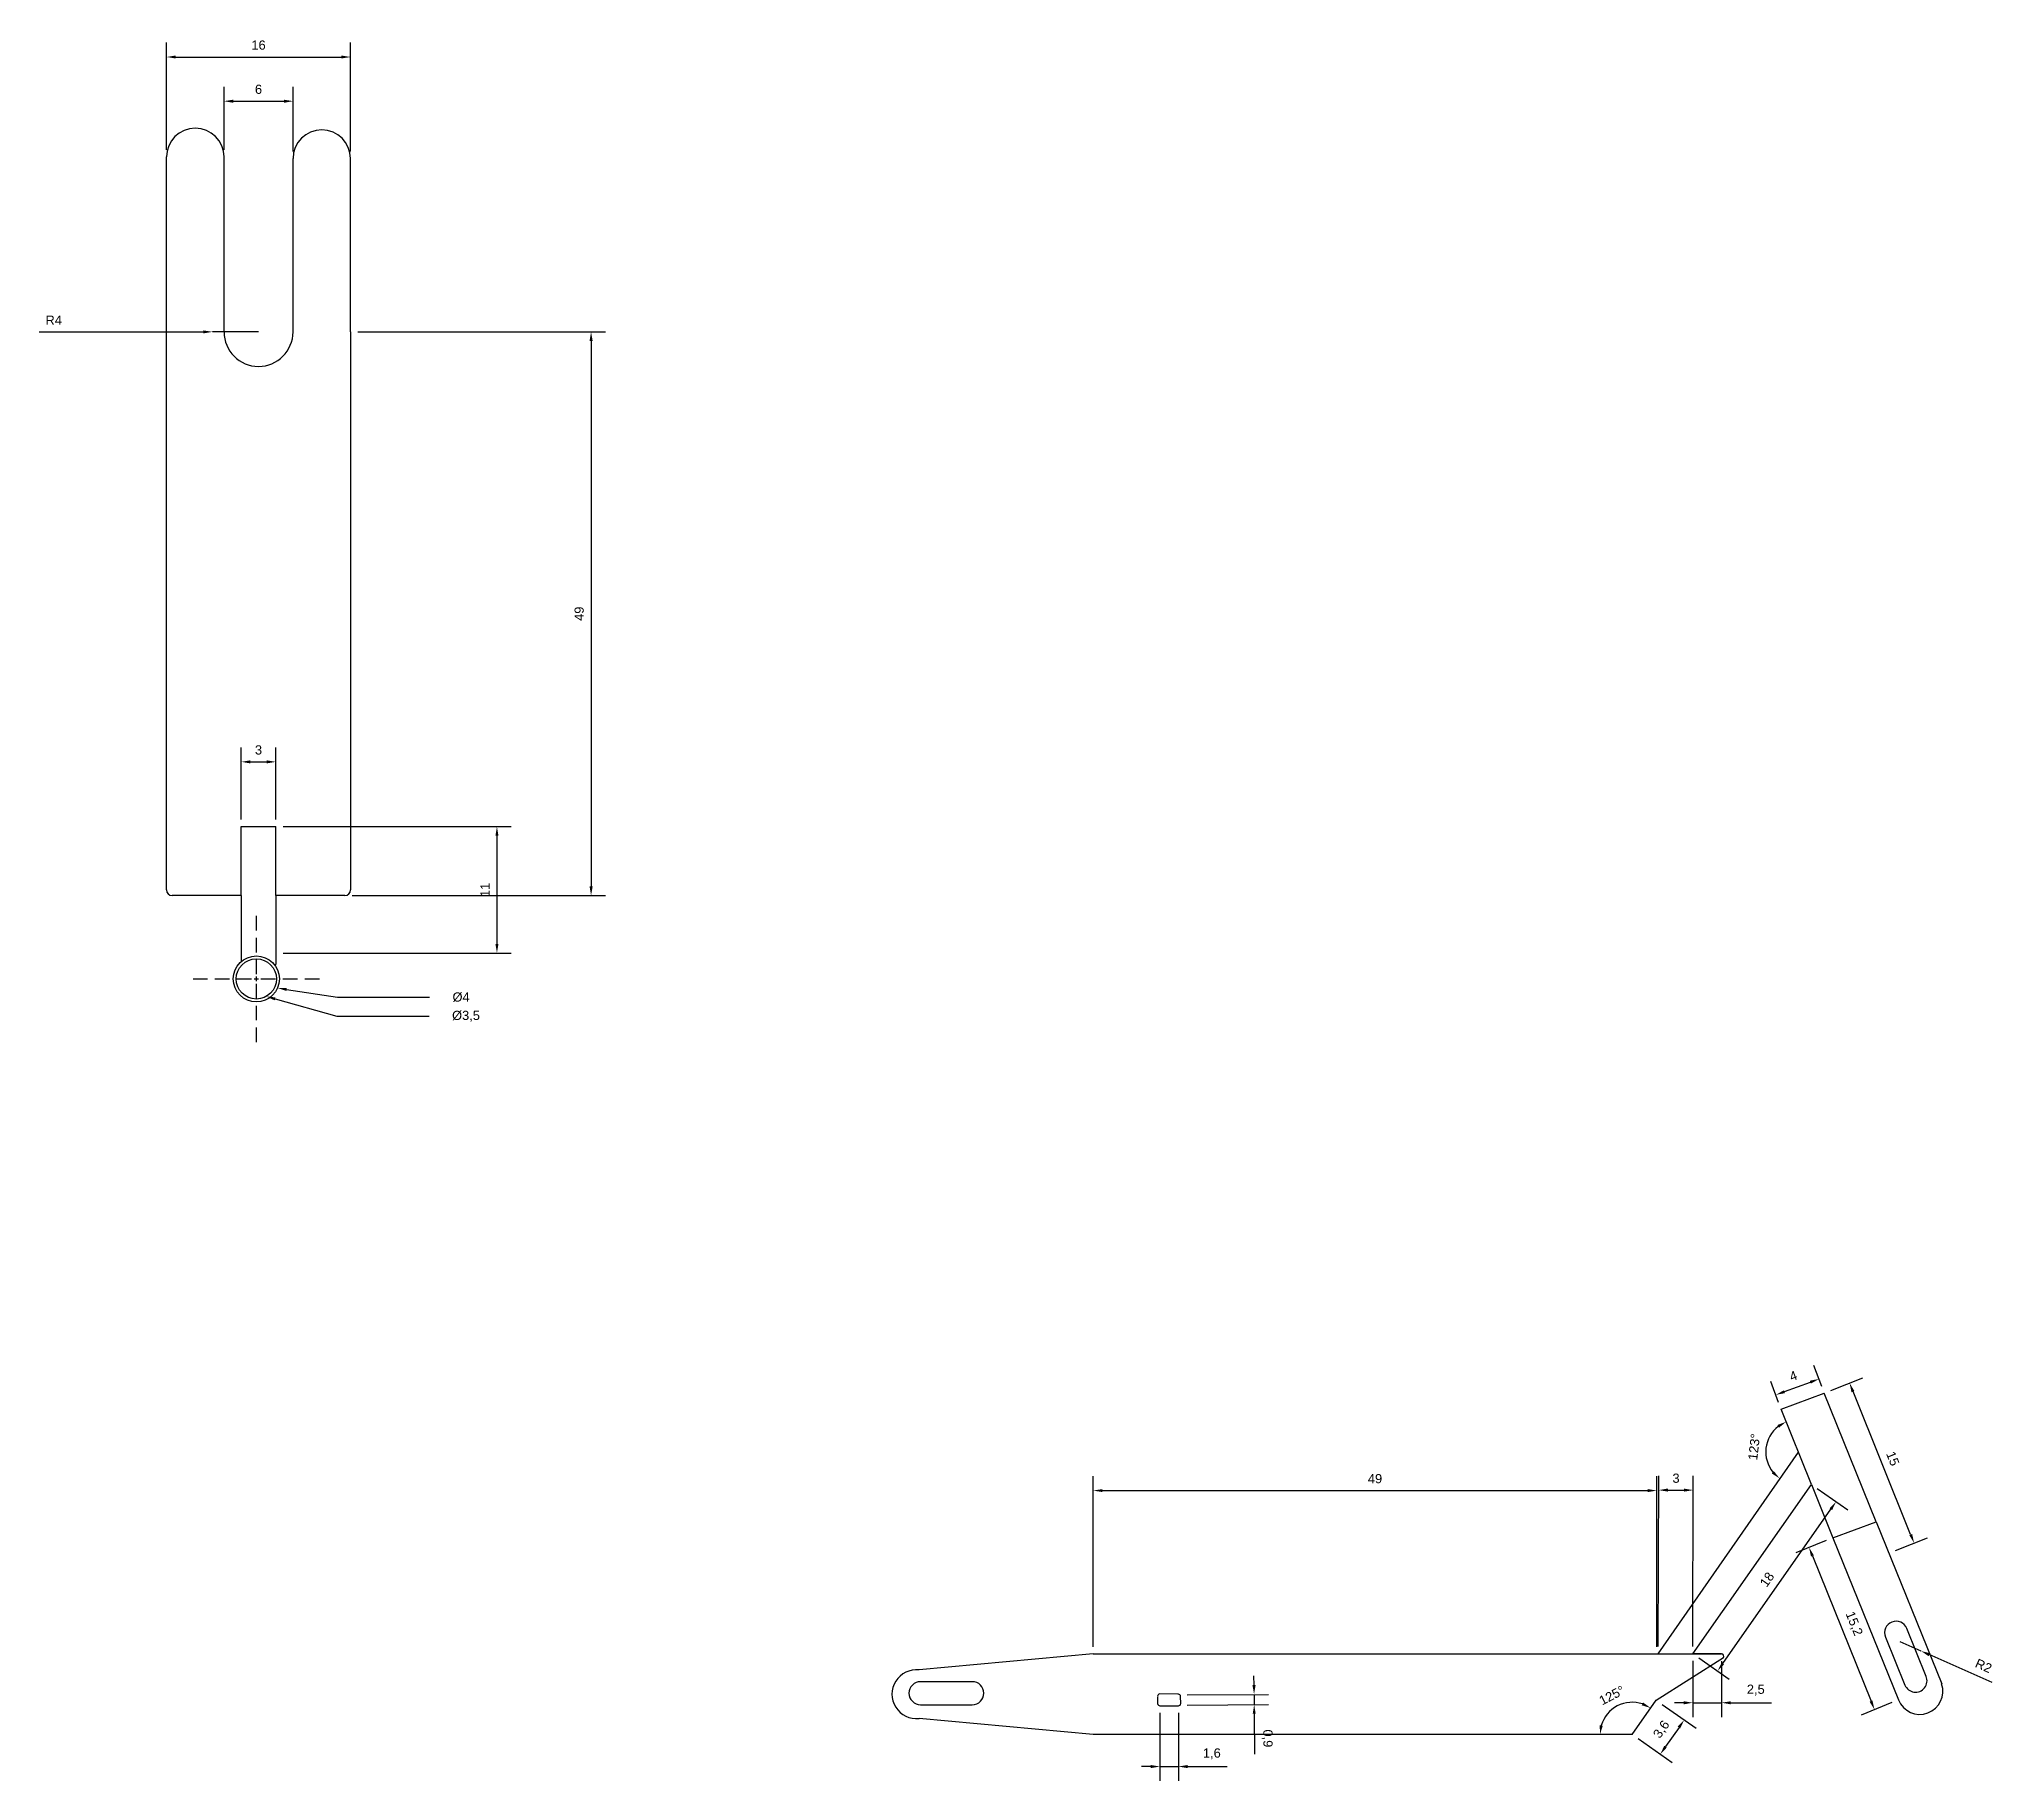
# Model space of a CAD drawing. Header units: centimetres. Extents: x 8 to 178, y 41 to 193.
import ezdxf
from ezdxf import colors
from ezdxf.entities.mleader import LeaderData, LeaderLine
from ezdxf.math import Vec2, Vec3

# ---------------------------------------------------------------- set-up
doc = ezdxf.new("R2010")
doc.units = ezdxf.units.CM
doc.linetypes.add('CENTER2', pattern=[28.575, 19.05, -3.175, 3.175, -3.175])
doc.linetypes.add('HIDDEN', pattern=[9.525, 6.35, -3.175])
doc.layers.get('Defpoints').update_dxf_attribs({"color": 173})
doc.layers.add('Cotare', color=131, linetype='Continuous')
doc.layers.add('Linii simetrie', color=7, linetype='CENTER2', true_color=0xd9d9d9)
doc.layers.add('Platforma 2D', color=7, linetype='Continuous', true_color=0x7c82b1)
doc.styles.get("Standard").update_dxf_attribs({"font": 'arial.ttf'})
doc.dimstyles.new('ISO-25', dxfattribs={"dimtxt": 0.8, "dimasz": 0.8, "dimexe": 1.25, "dimexo": 0.625, "dimtad": 1, "dimdec": 1, "dimtxsty": 'Standard', "dimcen": 2.5, "dimadec": 0, "dimazin": 0, "dimtfac": 1, "dimtdec": 1, "dimtmove": 0, "dimatfit": 3, "dimfxl": 1, "dimarcsym": 0})

# ---------------------------------------------------------------- blocks, each defined once
blk = doc.blocks.new('*D4')
at = {"layer": 'Cotare', "color": 0, "lineweight": -2, "transparency": 16777216}
for p, q in [((113.33, 49.44), (113.32, 50.24)), ((107.51, 48.6), (114.58, 48.64)), ((107.52, 47.71), (114.59, 47.76)), ((113.33, 48.64), (113.34, 47.75)), ((113.34, 46.95), (113.36, 43.44))]:
    blk.add_line(p, q, dxfattribs=at)
at = {"layer": 'Cotare', "color": 0, "transparency": 16777216}
for points in [[(113.46, 49.44), (113.19, 49.44), (113.33, 48.64)], [(113.47, 46.95), (113.21, 46.95), (113.34, 47.75)]]:
    blk.add_solid(points, dxfattribs=at)
at = {"layer": 'Defpoints', "color": 0, "transparency": 16777216}
for p in [(106.89, 48.59), (106.89, 47.71), (113.34, 47.75)]:
    blk.add_point(p, dxfattribs=at)
at = {"layer": 'Cotare', "color": 0, "transparency": 16777216, "insert": (114.46, 44.81), "char_height": 0.8, "attachment_point": 5, "rotation": 270.3709}
blk.add_mtext('0,9', dxfattribs=at)
blk = doc.blocks.new('*D5')
at = {"layer": 'Cotare', "color": 0, "lineweight": -2, "transparency": 16777216}
for p, q in [((148.79, 47.77), (151.74, 45.7)), ((146.7, 44.79), (149.65, 42.73)), ((150.26, 45.76), (149.09, 44.1))]:
    blk.add_line(p, q, dxfattribs=at)
at = {"layer": 'Cotare', "color": 0, "transparency": 16777216}
for points in [[(150.15, 45.84), (150.37, 45.69), (150.71, 46.42)], [(148.98, 44.17), (149.2, 44.02), (148.63, 43.44)]]:
    blk.add_solid(points, dxfattribs=at)
at = {"layer": 'Defpoints', "color": 0, "transparency": 16777216}
for p in [(148.27, 48.13), (146.19, 45.15), (148.63, 43.44)]:
    blk.add_point(p, dxfattribs=at)
at = {"layer": 'Cotare', "color": 0, "transparency": 16777216, "insert": (148.77, 45.57), "char_height": 0.8, "attachment_point": 5, "rotation": 55}
blk.add_mtext('3,6', dxfattribs=at)
blk = doc.blocks.new('*D8')
at = {"layer": 'Cotare', "color": 0, "lineweight": -2, "transparency": 16777216}
for p, q in [((99.35, 52.78), (99.35, 67.6)), ((100.15, 66.35), (147.54, 66.35)), ((148.34, 52.78), (148.34, 67.6))]:
    blk.add_line(p, q, dxfattribs=at)
at = {"layer": 'Cotare', "color": 0, "transparency": 16777216}
for points in [[(100.15, 66.48), (100.15, 66.22), (99.35, 66.35)], [(147.54, 66.48), (147.54, 66.22), (148.34, 66.35)]]:
    blk.add_solid(points, dxfattribs=at)
at = {"layer": 'Defpoints', "color": 0, "transparency": 16777216}
for p in [(148.34, 66.35), (99.35, 52.15), (148.34, 52.15)]:
    blk.add_point(p, dxfattribs=at)
at = {"layer": 'Cotare', "color": 0, "transparency": 16777216, "insert": (123.84, 67.38), "char_height": 0.8, "attachment_point": 5}
blk.add_mtext('49', dxfattribs=at)
blk = doc.blocks.new('*D9')
at = {"layer": 'Cotare', "color": 0, "lineweight": -2, "transparency": 16777216}
for p, q in [((162.67, 75.4), (161.99, 77.23)), ((158.91, 74.01), (158.24, 75.84)), ((159.42, 74.95), (161.68, 75.78))]:
    blk.add_line(p, q, dxfattribs=at)
at = {"layer": 'Cotare', "color": 0, "transparency": 16777216}
for points in [[(159.38, 75.07), (159.47, 74.82), (158.67, 74.67)], [(161.63, 75.9), (161.72, 75.65), (162.43, 76.05)]]:
    blk.add_solid(points, dxfattribs=at)
at = {"layer": 'Defpoints', "color": 0, "transparency": 16777216}
for p in [(162.43, 76.05), (162.88, 74.81), (159.13, 73.43)]:
    blk.add_point(p, dxfattribs=at)
at = {"layer": 'Cotare', "color": 0, "transparency": 16777216, "insert": (160.19, 76.32), "char_height": 0.8, "attachment_point": 5, "rotation": 20.2354}
blk.add_mtext('4', dxfattribs=at)
blk = doc.blocks.new('*D10')
at = {"layer": 'Cotare', "color": 0, "lineweight": -2, "transparency": 16777216}
for p, q in [((163.46, 75.04), (166.24, 76.16)), ((170.39, 62.53), (165.38, 74.95)), ((169.08, 61.13), (171.85, 62.25))]:
    blk.add_line(p, q, dxfattribs=at)
at = {"layer": 'Cotare', "color": 0, "transparency": 16777216}
for points in [[(165.5, 75), (165.25, 74.9), (165.08, 75.7)], [(170.52, 62.58), (170.27, 62.48), (170.69, 61.79)]]:
    blk.add_solid(points, dxfattribs=at)
at = {"layer": 'Defpoints', "color": 0, "transparency": 16777216}
for p in [(162.88, 74.81), (165.08, 75.7), (168.5, 60.9)]:
    blk.add_point(p, dxfattribs=at)
at = {"layer": 'Cotare', "color": 0, "transparency": 16777216, "insert": (168.84, 69.13), "char_height": 0.8, "attachment_point": 5, "rotation": 291.9821}
blk.add_mtext('15', dxfattribs=at)
blk = doc.blocks.new('*D11')
at = {"layer": 'Cotare', "color": 0, "lineweight": -2, "transparency": 16777216}
for p, q in [((105.15, 47.03), (105.15, 41.11)), ((106.75, 47.03), (106.75, 41.11)), ((104.35, 42.36), (103.55, 42.36)), ((105.15, 42.36), (106.75, 42.36)), ((107.55, 42.36), (110.98, 42.36))]:
    blk.add_line(p, q, dxfattribs=at)
at = {"layer": 'Cotare', "color": 0, "transparency": 16777216}
for points in [[(104.35, 42.5), (104.35, 42.23), (105.15, 42.36)], [(107.55, 42.5), (107.55, 42.23), (106.75, 42.36)]]:
    blk.add_solid(points, dxfattribs=at)
at = {"layer": 'Defpoints', "color": 0, "transparency": 16777216}
for p in [(105.15, 47.65), (106.75, 47.65), (106.75, 42.36)]:
    blk.add_point(p, dxfattribs=at)
at = {"layer": 'Cotare', "color": 0, "transparency": 16777216, "insert": (109.66, 43.47), "char_height": 0.8, "attachment_point": 5}
blk.add_mtext('1,6', dxfattribs=at)
blk = doc.blocks.new('*D12')
at = {"layer": 'Cotare', "color": 0, "lineweight": -2, "transparency": 16777216}
for p, q in [((169.45, 53.22), (171.28, 52.41)), ((177.48, 49.67), (172.01, 52.09))]:
    blk.add_line(p, q, dxfattribs=at)
at = {"layer": 'Cotare', "color": 0, "transparency": 16777216}
blk.add_solid([(172.06, 52.21), (171.95, 51.96), (171.28, 52.41)], dxfattribs=at)
at = {"layer": 'Defpoints', "color": 0, "transparency": 16777216}
for p in [(169.45, 53.22), (171.28, 52.41)]:
    blk.add_point(p, dxfattribs=at)
at = {"layer": 'Cotare', "color": 0, "transparency": 16777216, "insert": (176.73, 51.12), "char_height": 0.8, "attachment_point": 5, "rotation": 336.1349}
blk.add_mtext('R2', dxfattribs=at)
blk = doc.blocks.new('*D13')
at = {"layer": 'Cotare', "color": 0, "lineweight": -2, "transparency": 16777216}
blk.add_arc((146.19, 45.15), 2.8, 71.4268, 163.5732, dxfattribs=at)
at = {"layer": 'Cotare', "color": 0, "transparency": 16777216}
for points in [[(147.14, 47.93), (147.02, 47.69), (147.8, 47.45)], [(143.64, 45.92), (143.37, 45.96), (143.39, 45.15)]]:
    blk.add_solid(points, dxfattribs=at)
at = {"layer": 'Defpoints', "color": 0, "transparency": 16777216}
for p in [(145.86, 47.93), (148.27, 48.13), (99.35, 45.15), (146.19, 45.15), (146.19, 45.15)]:
    blk.add_point(p, dxfattribs=at)
at = {"layer": 'Cotare', "color": 0, "transparency": 16777216, "insert": (144.42, 48.55), "char_height": 0.8, "attachment_point": 5, "rotation": 27.5}
blk.add_mtext('125°', dxfattribs=at)
blk = doc.blocks.new('*D14')
at = {"layer": 'Cotare', "color": 0, "lineweight": -2, "transparency": 16777216}
blk.add_arc((160.63, 69.71), 2.83, 128.2348, 218.7544, dxfattribs=at)
at = {"layer": 'Cotare', "color": 0, "transparency": 16777216}
for points in [[(158.81, 72.05), (158.95, 71.82), (159.57, 72.33)], [(158.51, 68.03), (158.33, 67.84), (159.01, 67.39)]]:
    blk.add_solid(points, dxfattribs=at)
at = {"layer": 'Defpoints', "color": 0, "transparency": 16777216}
for p in [(159.13, 73.43), (158.11, 70.99), (160.63, 69.71), (164.75, 59.52), (148.34, 52.15)]:
    blk.add_point(p, dxfattribs=at)
at = {"layer": 'Cotare', "color": 0, "transparency": 16777216, "insert": (156.79, 70.15), "char_height": 0.8, "attachment_point": 5, "rotation": 83.4946}
blk.add_mtext('123°', dxfattribs=at)
blk = doc.blocks.new('*D19')
at = {"layer": 'Cotare', "color": 0, "lineweight": -2, "transparency": 16777216}
for p, q in [((7.74, 167.05), (22.01, 167.06)), ((26.81, 167.06), (22.81, 167.06))]:
    blk.add_line(p, q, dxfattribs=at)
at = {"layer": 'Cotare', "color": 0, "transparency": 16777216}
blk.add_solid([(22.01, 167.19), (22.01, 166.93), (22.81, 167.06)], dxfattribs=at)
at = {"layer": 'Defpoints', "color": 0, "transparency": 16777216}
for p in [(22.81, 167.06), (26.81, 167.06)]:
    blk.add_point(p, dxfattribs=at)
at = {"layer": 'Cotare', "color": 0, "transparency": 16777216, "insert": (9.01, 168.08), "char_height": 0.8, "attachment_point": 5, "rotation": 0.0269}
blk.add_mtext('R4', dxfattribs=at)
blk = doc.blocks.new('*D22')
at = {"layer": 'Cotare', "color": 0, "lineweight": -2, "transparency": 16777216}
for p, q in [((162.28, 66.53), (164.94, 64.67)), ((154.06, 51.32), (163.46, 64.73)), ((151.97, 51.81), (154.63, 49.95))]:
    blk.add_line(p, q, dxfattribs=at)
at = {"layer": 'Cotare', "color": 0, "transparency": 16777216}
for points in [[(163.35, 64.81), (163.56, 64.65), (163.91, 65.38)], [(153.96, 51.39), (154.17, 51.24), (153.61, 50.66)]]:
    blk.add_solid(points, dxfattribs=at)
at = {"layer": 'Defpoints', "color": 0, "transparency": 16777216}
for p in [(161.77, 66.89), (163.91, 65.38), (151.46, 52.16)]:
    blk.add_point(p, dxfattribs=at)
at = {"layer": 'Cotare', "color": 0, "transparency": 16777216, "insert": (157.91, 58.62), "char_height": 0.8, "attachment_point": 5, "rotation": 55}
blk.add_mtext('18', dxfattribs=at)
blk = doc.blocks.new('*D23')
at = {"layer": 'Cotare', "color": 0, "lineweight": -2, "transparency": 16777216}
for p, q in [((148.46, 52.8), (148.5, 67.64)), ((149.3, 66.39), (150.7, 66.39)), ((151.46, 52.79), (151.5, 67.64))]:
    blk.add_line(p, q, dxfattribs=at)
at = {"layer": 'Cotare', "color": 0, "transparency": 16777216}
for points in [[(149.3, 66.53), (149.3, 66.26), (148.5, 66.39)], [(150.7, 66.52), (150.7, 66.26), (151.5, 66.39)]]:
    blk.add_solid(points, dxfattribs=at)
at = {"layer": 'Defpoints', "color": 0, "transparency": 16777216}
for p in [(151.5, 66.39), (148.46, 52.17), (151.46, 52.16)]:
    blk.add_point(p, dxfattribs=at)
at = {"layer": 'Cotare', "color": 0, "transparency": 16777216, "insert": (150, 67.42), "char_height": 0.8, "attachment_point": 5, "rotation": 359.8572}
blk.add_mtext('3', dxfattribs=at)
blk = doc.blocks.new('*D24')
at = {"layer": 'Cotare', "color": 0, "lineweight": -2, "transparency": 16777216}
for p, q in [((151.46, 51.54), (151.46, 46.66)), ((153.96, 51.53), (153.96, 46.66)), ((150.66, 47.91), (149.86, 47.91)), ((151.46, 47.91), (153.96, 47.91)), ((154.76, 47.91), (158.29, 47.91))]:
    blk.add_line(p, q, dxfattribs=at)
at = {"layer": 'Cotare', "color": 0, "transparency": 16777216}
for points in [[(150.66, 48.04), (150.66, 47.77), (151.46, 47.91)], [(154.76, 48.04), (154.76, 47.77), (153.96, 47.91)]]:
    blk.add_solid(points, dxfattribs=at)
at = {"layer": 'Defpoints', "color": 0, "transparency": 16777216}
for p in [(151.46, 52.16), (153.96, 52.15), (153.96, 47.91)]:
    blk.add_point(p, dxfattribs=at)
at = {"layer": 'Cotare', "color": 0, "transparency": 16777216, "insert": (156.93, 49.01), "char_height": 0.8, "attachment_point": 5}
blk.add_mtext('2,5', dxfattribs=at)
blk = doc.blocks.new('*D27')
at = {"layer": 'Cotare', "color": 0, "lineweight": -2, "transparency": 16777216}
for p, q in [((163.06, 62.02), (160.4, 60.94)), ((161.86, 60.67), (166.95, 48.05)), ((168.75, 47.92), (166.09, 46.84))]:
    blk.add_line(p, q, dxfattribs=at)
at = {"layer": 'Cotare', "color": 0, "transparency": 16777216}
for points in [[(161.98, 60.72), (161.73, 60.62), (161.56, 61.41)], [(167.07, 48.1), (166.82, 48), (167.25, 47.31)]]:
    blk.add_solid(points, dxfattribs=at)
at = {"layer": 'Defpoints', "color": 0, "transparency": 16777216}
for p in [(163.64, 62.25), (169.33, 48.16), (167.25, 47.31)]:
    blk.add_point(p, dxfattribs=at)
at = {"layer": 'Cotare', "color": 0, "transparency": 16777216, "insert": (165.43, 54.77), "char_height": 0.8, "attachment_point": 5, "rotation": 291.9892}
blk.add_mtext('15,2', dxfattribs=at)
blk = doc.blocks.new('*D31')
at = {"layer": 'Cotare', "color": 0, "lineweight": -2, "transparency": 16777216}
for p, q in [((35.44, 167.06), (56.96, 167.06)), ((55.71, 166.26), (55.71, 118.86)), ((34.94, 118.06), (56.96, 118.06))]:
    blk.add_line(p, q, dxfattribs=at)
at = {"layer": 'Cotare', "color": 0, "transparency": 16777216}
for points in [[(55.58, 166.26), (55.85, 166.26), (55.71, 167.06)], [(55.58, 118.86), (55.85, 118.86), (55.71, 118.06)]]:
    blk.add_solid(points, dxfattribs=at)
at = {"layer": 'Defpoints', "color": 0, "transparency": 16777216}
for p in [(34.81, 167.06), (34.31, 118.06), (55.71, 118.06)]:
    blk.add_point(p, dxfattribs=at)
at = {"layer": 'Cotare', "color": 0, "transparency": 16777216, "insert": (54.68, 142.56), "char_height": 0.8, "attachment_point": 5, "rotation": 90}
blk.add_mtext('49', dxfattribs=at)
blk = doc.blocks.new('*D32')
at = {"layer": 'Cotare', "color": 0, "lineweight": -2, "transparency": 16777216}
for p, q in [((25.31, 124.69), (25.31, 130.94)), ((28.31, 124.69), (28.31, 130.94)), ((26.11, 129.69), (27.51, 129.69))]:
    blk.add_line(p, q, dxfattribs=at)
at = {"layer": 'Cotare', "color": 0, "transparency": 16777216}
for points in [[(26.11, 129.82), (26.11, 129.55), (25.31, 129.69)], [(27.51, 129.82), (27.51, 129.55), (28.31, 129.69)]]:
    blk.add_solid(points, dxfattribs=at)
at = {"layer": 'Defpoints', "color": 0, "transparency": 16777216}
for p in [(28.31, 129.69), (25.31, 124.06), (28.31, 124.06)]:
    blk.add_point(p, dxfattribs=at)
at = {"layer": 'Cotare', "color": 0, "transparency": 16777216, "insert": (26.81, 130.72), "char_height": 0.8, "attachment_point": 5}
blk.add_mtext('3', dxfattribs=at)
blk = doc.blocks.new('*D33')
at = {"layer": 'Cotare', "color": 0, "lineweight": -2, "transparency": 16777216}
for p, q in [((28.94, 124.06), (48.78, 124.06)), ((47.53, 123.26), (47.53, 113.86)), ((28.94, 113.06), (48.78, 113.06))]:
    blk.add_line(p, q, dxfattribs=at)
at = {"layer": 'Cotare', "color": 0, "transparency": 16777216}
for points in [[(47.4, 123.26), (47.66, 123.26), (47.53, 124.06)], [(47.4, 113.86), (47.66, 113.86), (47.53, 113.06)]]:
    blk.add_solid(points, dxfattribs=at)
at = {"layer": 'Defpoints', "color": 0, "transparency": 16777216}
for p in [(28.31, 124.06), (28.31, 113.06), (47.53, 113.06)]:
    blk.add_point(p, dxfattribs=at)
at = {"layer": 'Cotare', "color": 0, "transparency": 16777216, "insert": (46.5, 118.56), "char_height": 0.8, "attachment_point": 5, "rotation": 90}
blk.add_mtext('11', dxfattribs=at)
blk = doc.blocks.new('*D34')
at = {"layer": 'Cotare', "color": 0, "lineweight": -2, "transparency": 16777216}
for p, q in [((18.81, 182.89), (18.81, 192.2)), ((34.81, 182.75), (34.81, 192.2)), ((19.61, 190.95), (34.01, 190.95))]:
    blk.add_line(p, q, dxfattribs=at)
at = {"layer": 'Cotare', "color": 0, "transparency": 16777216}
for points in [[(19.61, 191.08), (19.61, 190.82), (18.81, 190.95)], [(34.01, 191.08), (34.01, 190.82), (34.81, 190.95)]]:
    blk.add_solid(points, dxfattribs=at)
at = {"layer": 'Defpoints', "color": 0, "transparency": 16777216}
for p in [(34.81, 190.95), (18.81, 182.26), (34.81, 182.12)]:
    blk.add_point(p, dxfattribs=at)
at = {"layer": 'Cotare', "color": 0, "transparency": 16777216, "insert": (26.81, 191.98), "char_height": 0.8, "attachment_point": 5}
blk.add_mtext('16', dxfattribs=at)
blk = doc.blocks.new('*D35')
at = {"layer": 'Cotare', "color": 0, "lineweight": -2, "transparency": 16777216}
for p, q in [((23.81, 182.89), (23.81, 188.36)), ((24.61, 187.11), (29.01, 187.11)), ((29.81, 182.75), (29.81, 188.36))]:
    blk.add_line(p, q, dxfattribs=at)
at = {"layer": 'Cotare', "color": 0, "transparency": 16777216}
for points in [[(24.61, 187.24), (24.61, 186.97), (23.81, 187.11)], [(29.01, 187.24), (29.01, 186.97), (29.81, 187.11)]]:
    blk.add_solid(points, dxfattribs=at)
at = {"layer": 'Defpoints', "color": 0, "transparency": 16777216}
for p in [(29.81, 187.11), (23.81, 182.26), (29.81, 182.12)]:
    blk.add_point(p, dxfattribs=at)
at = {"layer": 'Cotare', "color": 0, "transparency": 16777216, "insert": (26.81, 188.14), "char_height": 0.8, "attachment_point": 5}
blk.add_mtext('6', dxfattribs=at)

msp = doc.modelspace()

# ---------------------------------------------------------------- linework, layer by layer
at = {"layer": 'Linii simetrie', "linetype": 'HIDDEN', "ltscale": 0.2}
for p, q in [((26.62, 111.22), (26.62, 116.32)), ((21.12, 110.82), (26.22, 110.82)), ((26.62, 105.32), (26.62, 110.42)), ((27.02, 110.82), (32.12, 110.82))]:
    msp.add_line(p, q, dxfattribs=at)
at = {"layer": 'Linii simetrie', "linetype": 'Continuous', "ltscale": 0.2}
for p, q in [((26.42, 110.82), (26.82, 110.82)), ((26.62, 110.62), (26.62, 111.02))]:
    msp.add_line(p, q, dxfattribs=at)
at = {"layer": 'Platforma 2D'}
for p, q in [((18.81, 167.06), (18.81, 182.26)), ((23.81, 167.06), (23.81, 182.26)), ((29.81, 167.06), (29.81, 182.12)), ((34.81, 167.06), (34.81, 182.12)), ((18.81, 118.56), (18.81, 167.06)), ((34.81, 167.06), (34.81, 118.56)), ((25.31, 118.06), (25.31, 124.06)), ((25.31, 124.06), (28.31, 124.06)), ((28.31, 118.06), (28.31, 124.06)), ((25.31, 118.06), (19.31, 118.06)), ((25.31, 118.06), (25.31, 112.34)), ((34.31, 118.06), (28.31, 118.06)), ((28.31, 118.06), (28.31, 112.06)), ((28.19, 112.06), (28.31, 112.06)), ((159.13, 73.43), (162.88, 74.81)), ((167.4, 63.63), (162.88, 74.81)), ((161.77, 66.89), (159.13, 73.43)), ((148.46, 52.17), (160.64, 69.69)), ((151.46, 52.16), (161.77, 66.89)), ((161.77, 66.89), (163.64, 62.25)), ((163.64, 62.25), (167.4, 63.63)), ((167.4, 63.63), (173.09, 49.54)), ((163.64, 62.25), (169.33, 48.16)), ((99.35, 52.15), (84.21, 50.76)), ((99.35, 52.15), (153.96, 52.15)), ((148.27, 48.13), (154.12, 51.84)), ((153.96, 52.15), (151.46, 52.16)), ((88.84, 49.74), (84.34, 49.74)), ((84.34, 47.74), (88.84, 47.74)), ((104.94, 48.46), (104.95, 47.85)), ((106.75, 48.65), (105.15, 48.67)), ((105.15, 47.65), (106.75, 47.65)), ((106.95, 47.85), (106.94, 48.45)), ((146.19, 45.15), (148.27, 48.13)), ((99.35, 45.15), (84.21, 46.55)), ((146.19, 45.15), (99.35, 45.15))]:
    msp.add_line(p, q, dxfattribs=at)
msp.add_lwpolyline([(169.89, 49.45, 1), (171.74, 50.2), (170.06, 54.37, 1), (168.2, 53.62)], format="xyb", close=True, dxfattribs=at)
for radius in [2, 1.75]:
    msp.add_circle((26.62, 110.82), radius, dxfattribs=at)
for centre, radius, start, end in [((21.31, 182.26), 2.5, 0, 180), ((32.31, 182.12), 2.5, 0, 180), ((26.81, 167.06), 3, 180, 0), ((19.31, 118.56), 0.5, 180, 270), ((34.31, 118.56), 0.5, 270, 0), ((153.96, 51.95), 0.2, 324.4623, 90), ((83.98, 48.65), 2.12, 83.6828, 276.3172), ((84.34, 48.74), 1, 90, 270), ((88.84, 48.74), 1, 270, 90), ((171.19, 48.9), 2, 201.8129, 18.6549), ((105.14, 48.47), 0.2, 89.5592, 180.4726), ((105.15, 47.85), 0.2, 180.4726, 270), ((106.74, 48.45), 0.2, 0.4833, 89.5592), ((106.75, 47.85), 0.2, 270, 0.4833)]:
    msp.add_arc(centre, radius, start, end, dxfattribs=at)

# ---------------------------------------------------------------- dimensions: what is measured, and where the dimension line sits
at = {"layer": 'Cotare'}
for base, p1, p2, picture, middle in [((34.81, 190.95), (18.81, 182.26), (34.81, 182.12), '*D34', (26.81, 191.98)), ((29.81, 187.11), (23.81, 182.26), (29.81, 182.12), '*D35', (26.81, 188.14)), ((28.31, 129.69), (25.31, 124.06), (28.31, 124.06), '*D32', (26.81, 130.72)), ((148.34, 66.35), (99.35, 52.15), (148.34, 52.15), '*D8', (123.84, 67.38)), ((153.96, 47.91), (151.46, 52.16), (153.96, 52.15), '*D24', (156.93, 49.01)), ((106.75, 42.36), (105.15, 47.65), (106.75, 47.65), '*D11', (109.66, 43.47))]:
    dim = msp.add_linear_dim(base=base, p1=p1, p2=p2, dimstyle='ISO-25', dxfattribs=at)
    dim.commit()
    dim.dimension.update_dxf_attribs({"geometry": picture, "text_midpoint": middle})
for center, mpoint, picture, middle in [((26.81, 167.06), (22.81, 167.06), '*D19', (9.01, 167.05)), ((169.45, 53.22), (171.28, 52.41), '*D12', (176.32, 50.18))]:
    dim = msp.add_radius_dim(center=center, mpoint=mpoint, dimstyle='ISO-25', dxfattribs=at)
    dim.commit()
    dim.dimension.update_dxf_attribs({"geometry": picture, "text_midpoint": middle, "dimtype": 164})
for base, p1, p2, picture, middle in [((55.71, 118.06), (34.81, 167.06), (34.31, 118.06), '*D31', (54.68, 142.56)), ((47.53, 113.06), (28.31, 124.06), (28.31, 113.06), '*D33', (46.5, 118.56))]:
    dim = msp.add_linear_dim(base=base, p1=p1, p2=p2, angle=90, dimstyle='ISO-25', dxfattribs=at)
    dim.commit()
    dim.dimension.update_dxf_attribs({"geometry": picture, "text_midpoint": middle})
for p1, p2, distance, picture, middle in [((159.13, 73.43), (162.88, 74.81), 1.33, '*D9', (160.19, 76.32)), ((168.5, 60.9), (162.88, 74.81), -2.36, '*D10', (168.84, 69.13)), ((148.46, 52.17), (151.46, 52.16), 14.22, '*D23', (150, 67.42)), ((151.46, 52.16), (161.77, 66.89), -2.62, '*D22', (157.91, 58.62)), ((163.64, 62.25), (169.33, 48.16), -2.25, '*D27', (165.43, 54.77)), ((106.89, 48.59), (106.89, 47.71), 6.44, '*D4', (114.46, 44.81)), ((148.27, 48.13), (146.19, 45.15), 2.98, '*D5', (148.77, 45.57))]:
    dim = msp.add_aligned_dim(p1=p1, p2=p2, distance=distance, dimstyle='ISO-25', dxfattribs=at)
    dim.commit()
    dim.dimension.update_dxf_attribs({"geometry": picture, "text_midpoint": middle})
for base, line1, line2, picture, middle in [((158.11, 70.99), ((164.75, 59.52), (159.13, 73.43)), ((148.34, 52.15), (160.63, 69.71)), '*D14', (156.79, 70.15)), ((145.86, 47.93), ((146.19, 45.15), (148.27, 48.13)), ((146.19, 45.15), (99.35, 45.15)), '*D13', (144.42, 48.55))]:
    dim = msp.add_angular_dim_2l(base=base, line1=line1, line2=line2, dimstyle='ISO-25', dxfattribs=at)
    dim.commit()
    dim.dimension.update_dxf_attribs({"geometry": picture, "text_midpoint": middle})

# ---------------------------------------------------------------- leaders
ml = msp.add_multileader_mtext('Standard', dxfattribs=at)
ml.set_content('{\\fArial|b0|i0|c238|p34;%%C3,5}', color=256)
ml.set_leader_properties()
ml.build(insert=Vec2(0, 0))
ml.multileader.update_dxf_attribs({"arrow_head_size": 0.8})
ctx = ml.context
ctx.base_point, ctx.char_height, ctx.arrow_head_size, ctx.plane_origin = Vec3(41.63, 107.57), 0.8, 0.8, Vec3(27.48, 109.3)
notes = []
notes.append((ctx, [(0, (1, 1, 0), (33.63, 107.57), (1, 0), 8, [(0, [(27.48, 109.3)], 0, [])])]))
ctx.mtext.insert, ctx.mtext.flow_direction = Vec3(43.63, 108.05), 5
ml = msp.add_multileader_mtext('Standard', dxfattribs=at)
ml.set_content('%%C4', color=256)
ml.set_leader_properties()
ml.build(insert=Vec2(0, 0))
ml.multileader.update_dxf_attribs({"arrow_head_size": 0.8})
ctx = ml.context
ctx.base_point, ctx.char_height, ctx.arrow_head_size, ctx.plane_origin = Vec3(41.67, 109.23), 0.8, 0.8, Vec3(32.28, 113.86)
notes.append((ctx, [(0, (1, 1, 0), (33.67, 109.23), (1, 0), 8, [(0, [(28.45, 110.03)], 0, [])])]))
ctx.mtext.insert, ctx.mtext.flow_direction = Vec3(43.67, 109.65), 5
for ctx, leaders in notes:
    for number, flags, end, landing, length, lines in leaders:
        leader = LeaderData()
        leader.index, (leader.has_last_leader_line, leader.has_dogleg_vector, leader.attachment_direction) = number, flags
        leader.last_leader_point, leader.dogleg_vector, leader.dogleg_length = Vec3(end), Vec3(landing), length
        for number, points, colour, breaks in lines:
            line = LeaderLine()
            line.index, line.vertices, line.color, line.breaks = number, Vec3.list(points), colors.encode_raw_color(colour), breaks
            leader.lines.append(line)
        ctx.leaders.append(leader)

doc.saveas('drawing.dxf')
